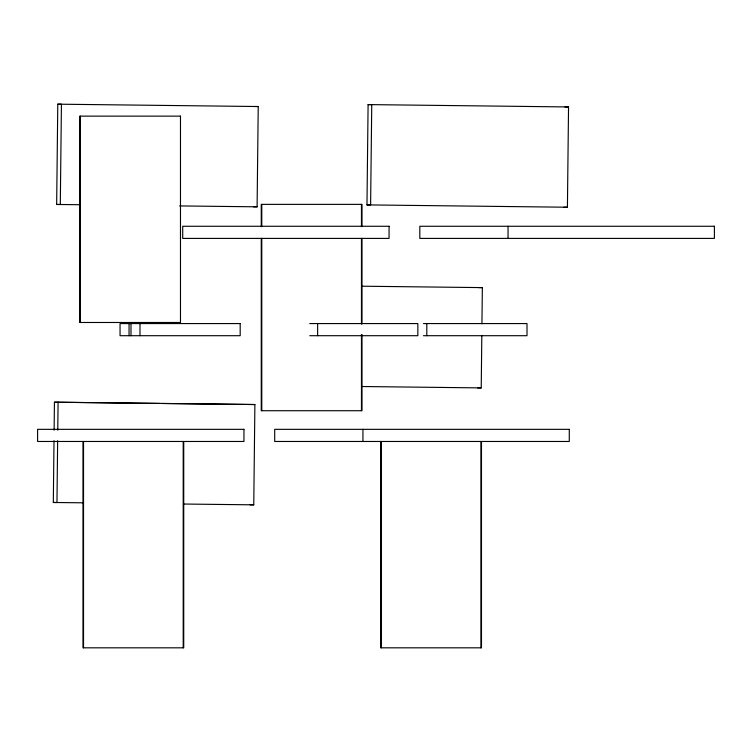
<?xml version="1.0" encoding="UTF-8"?>
<svg xmlns="http://www.w3.org/2000/svg" width="752" height="752" viewBox="0 0 752 752"><rect width="100%" height="100%" fill="white"/><g stroke="black" fill="none" stroke-linecap="round" stroke-linejoin="round"><path stroke-width="1.13" d="M82.729 502.806L53.317 502.486L54.003 440.681M54.125 430.182L54.435 402.198L254.89 404.538L253.762 504.836L250.115 504.818M56.654 204.469L57.782 104.18L61.429 104.199L60.301 204.488L56.654 204.469L80.22 204.723M57.65 440.7L56.964 502.505L53.317 502.486M57.772 430.2L58.083 402.217M253.462 206.8L257.099 206.819L258.227 106.53L57.782 104.18M366.976 204.892L368.095 104.594L371.742 104.613L370.614 204.911L366.976 204.892L567.422 207.232L568.54 106.944L368.095 104.594M477.576 387.882L481.224 387.9L481.816 335.42M481.947 323.764L482.352 287.612L361.562 286.202M309.768 323.567L417.839 323.567L417.839 335.702L309.768 335.702M423.423 323.567L527.002 323.567L527.002 335.702L423.423 335.702M564.902 106.925L568.54 106.944M254.58 106.511L258.227 106.53M563.774 207.223L567.422 207.232M478.704 287.593L482.352 287.612M254.89 404.538L162.206 403.467M179.653 205.926L257.099 206.819M361.609 386.509L481.224 387.9M54.435 402.198L159.866 403.439M183.347 504.028L253.762 504.836M508.051 226.267L508.051 238.403M481.487 441.471L481.487 647.82L380.756 647.82L380.756 441.471M480.96 441.471L480.96 647.82M426.798 323.567L426.798 335.702M381.283 441.471L381.283 647.82M362.934 429.336L362.934 441.471M361.985 226.653L361.985 204.375L261.254 204.375L261.254 226.653M361.985 238.375L361.985 323.962M361.985 334.518L361.985 410.724L261.254 410.724L261.254 238.375M361.458 204.375L361.458 226.653M361.458 238.375L361.458 323.962M361.458 334.518L361.458 410.724M317.635 323.567L317.635 335.702M261.781 204.375L261.781 226.653M261.781 238.375L261.781 410.724M183.732 441.471L183.732 647.82L83.002 647.82L83.002 441.471M183.206 441.471L183.206 647.82M139.985 323.567L139.985 335.702M130.989 323.567L130.989 335.702M129.053 323.567L129.053 335.702M83.528 441.471L83.528 647.82M80.276 116.137L80.276 322.486M180.48 116.137L79.75 116.137L79.75 322.486L180.48 322.486L180.48 116.137M389.066 226.267L182.717 226.267L182.717 238.403L389.066 238.403L389.066 226.267M714.4 226.267L419.813 226.267L419.813 238.403L714.4 238.403L714.4 226.267M240.189 323.567L120.047 323.567L120.047 335.702L240.189 335.702L240.189 323.567M243.949 429.336L37.6 429.336L37.6 441.471L243.949 441.471L243.949 429.336M569.283 429.336L274.696 429.336L274.696 441.471L569.283 441.471L569.283 429.336"/></g></svg>
